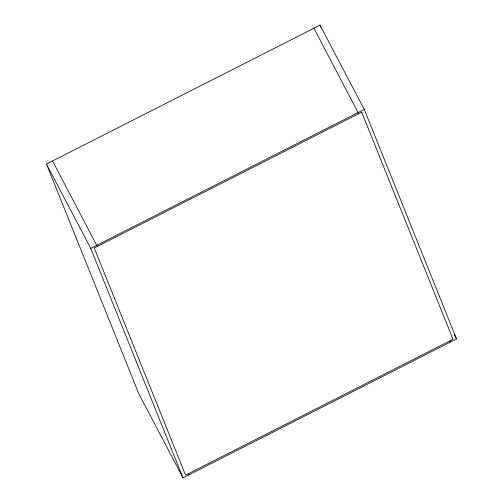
<?xml version="1.0" encoding="UTF-8"?>
<svg xmlns="http://www.w3.org/2000/svg" width="503" height="503" viewBox="0 0 503 503"><rect width="100%" height="100%" fill="white"/><g stroke="black" fill="none" stroke-linecap="round" stroke-linejoin="round"><path stroke-width="0.75" d="M46.471 164.06L320.009 25.15L364.266 109.44L456.529 338.94L182.991 477.85L138.734 393.56L46.471 164.06L90.735 248.35L182.991 477.85M90.735 248.35L364.266 109.44M313.929 28.237L358.658 113.691M454.354 334.797L456.529 338.94M52.551 160.973L97.28 246.426M449.984 340.864L450.449 342.027M320.009 25.15L320.889 27.338M188.606 473.6L189.071 474.763M361.701 112.15L94.243 247.973L185.563 475.14L453.021 339.318L361.701 112.15"/></g></svg>
